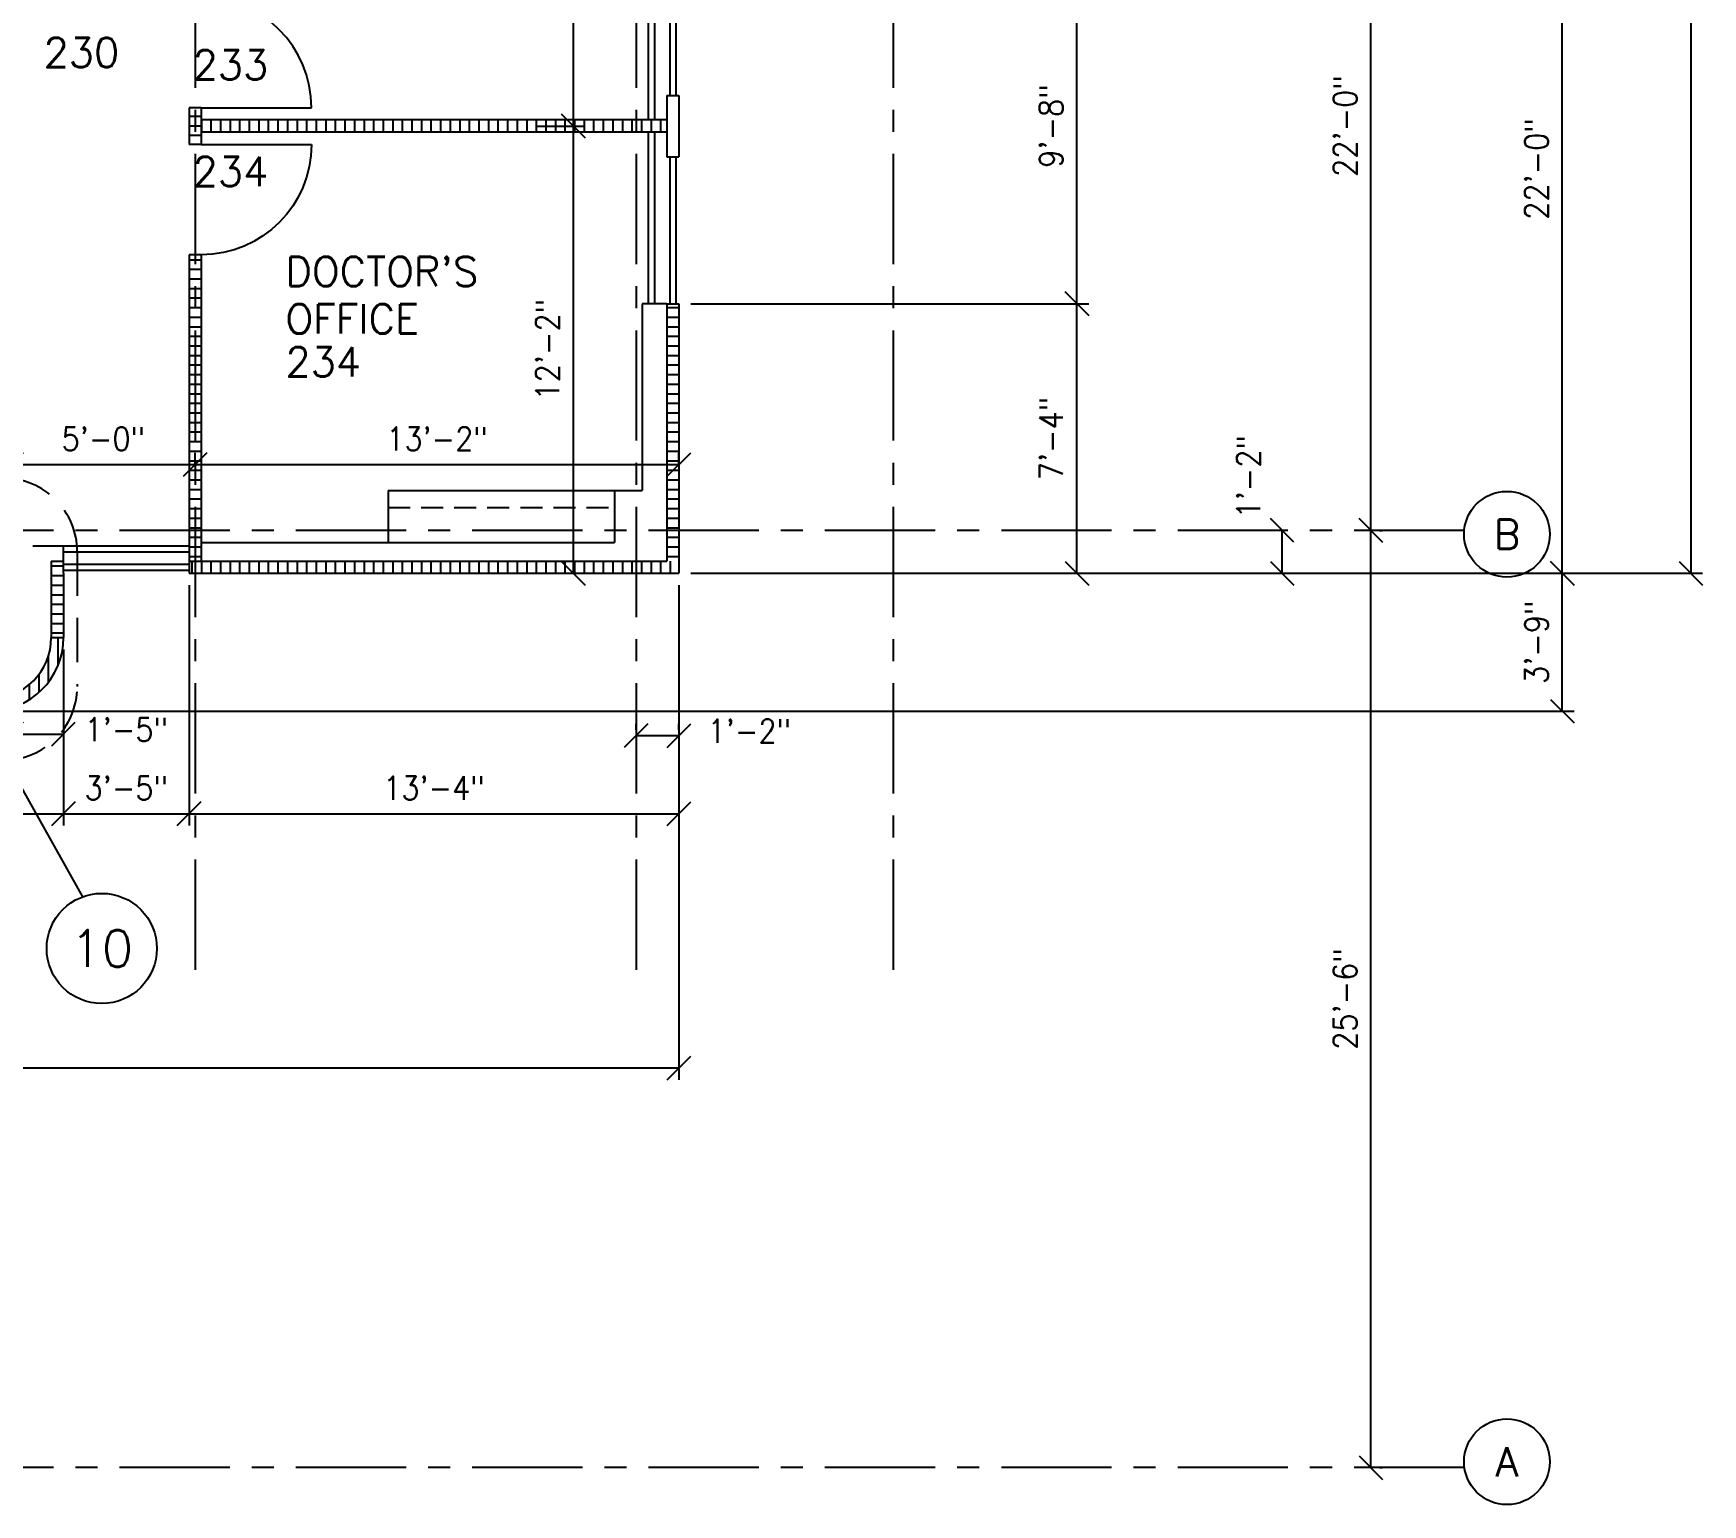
# Model space of a CAD drawing. Header units: inches. Extents: x 0 to 3828, y 0 to 2820.
# Drawn here: x 2318 to 2863, y 1156 to 1636 of the extents above; entities that cross this region are included whole.
import ezdxf
from ezdxf.enums import TextEntityAlignment as Align

# ---------------------------------------------------------------- set-up
doc = ezdxf.new("R2010")
doc.units = ezdxf.units.IN
doc.header["$LTSCALE"] = 28.8
doc.header["$MEASUREMENT"] = 0
for name, pattern in [('CENTER', [2, 1.25, -0.25, 0.25, -0.25]), ('DASHED', [0.75, 0.5, -0.25]), ('HIDDEN', [0.375, 0.25, -0.125])]:
    doc.linetypes.add(name, pattern=pattern)
for name, color, linetype in [('A-ANNO-DIMS', 1, 'Continuous'), ('A-ANNO-TEXT', 7, 'Continuous'), ('A-DOOR', 6, 'Continuous'), ('A-FLOR-FURN', 74, 'Continuous'), ('A-GLAZ', 5, 'Continuous'), ('A-GRID', 1, 'CENTER'), ('A-WALL', 4, 'Continuous'), ('A-WALL-PATT', 9, 'Continuous')]:
    doc.layers.add(name, color=color, linetype=linetype)
doc.styles.add('RS', font='romans.shx', dxfattribs={"width": 0.9})
doc.dimstyles.get("Standard").update_dxf_attribs({"dimtxt": 0.18, "dimasz": 0.18, "dimexe": 0.18, "dimexo": 0.0625, "dimgap": 0.09, "dimtad": 0, "dimtih": 1, "dimtoh": 1, "dimdec": 4, "dimzin": 0, "dimdsep": 46, "dimtxsty": 'Standard', "dimcen": 0.09, "dimadec": 0, "dimazin": 0, "dimtfac": 1, "dimtdec": 4, "dimtofl": 0, "dimtmove": 0, "dimatfit": 3, "dimfxl": 0, "dimtolj": 1, "dimtzin": 0, "dimarcsym": 0})
pattern_1 = [(90, (-655, -97), (-3.125, 7e-16), [])]
pattern_2 = [(0, (-655, -97), (1e-15, 3.125), [])]

# ---------------------------------------------------------------- blocks, each defined once
blk = doc.blocks.new('C012')
blk.add_line((0, 0), (-36, 0))
blk.add_arc((0, 0), 36, 180, 270)
blk = doc.blocks.new('C002')
blk.add_circle((0, 0), 18)
blk = doc.blocks.new('C001')
blk.add_circle((0, 0), 14)
blk = doc.blocks.new('_OBLIQUE')
at = {"color": 0, "linetype": 'ByBlock', "lineweight": -2}
blk.add_line((-0.5, -0.5), (0.5, 0.5), dxfattribs=at)
blk = doc.blocks.new('*D157')
at = {"layer": 'A-ANNO-DIMS', "color": 0}
for p, q in [((1989, 1456.16), (1989, 1294.66)), ((2529, 1456.16), (2529, 1294.66)), ((1989, 1298.5), (2529, 1298.5))]:
    blk.add_line(p, q, dxfattribs=at)
at = {"layer": 'Defpoints', "color": 0}
for p in [(1989, 1460), (2529, 1460), (2529, 1298.5)]:
    blk.add_point(p, dxfattribs=at)
at = {"layer": 'A-ANNO-DIMS', "color": 0, "xscale": 7.68, "yscale": 7.68, "zscale": 7.68, "rotation": 180}
blk.add_blockref('_OBLIQUE', (1989, 1298.5), dxfattribs=at)
at = {"layer": 'A-ANNO-DIMS', "color": 0, "xscale": 7.68, "yscale": 7.68, "zscale": 7.68}
blk.add_blockref('_OBLIQUE', (2529, 1298.5), dxfattribs=at)
at = {"layer": 'A-ANNO-DIMS', "color": 7, "insert": (2259, 1306.91), "char_height": 7.68, "attachment_point": 5, "style": 'RS'}
blk.add_mtext('\\A1;45\'-0"', dxfattribs=at)
blk = doc.blocks.new('*D200')
at = {"layer": 'A-ANNO-DIMS', "color": 0}
for p, q in [((2166, 1435.16), (2166, 1377.66)), ((2328, 1435.16), (2328, 1377.66)), ((2166, 1381.5), (2328, 1381.5))]:
    blk.add_line(p, q, dxfattribs=at)
at = {"layer": 'Defpoints', "color": 0}
for p in [(2166, 1439), (2328, 1439), (2328, 1381.5)]:
    blk.add_point(p, dxfattribs=at)
at = {"layer": 'A-ANNO-DIMS', "color": 0, "xscale": 7.68, "yscale": 7.68, "zscale": 7.68, "rotation": 180}
blk.add_blockref('_OBLIQUE', (2166, 1381.5), dxfattribs=at)
at = {"layer": 'A-ANNO-DIMS', "color": 0, "xscale": 7.68, "yscale": 7.68, "zscale": 7.68}
blk.add_blockref('_OBLIQUE', (2328, 1381.5), dxfattribs=at)
at = {"layer": 'A-ANNO-DIMS', "color": 7, "insert": (2247, 1389.91), "char_height": 7.68, "attachment_point": 5, "style": 'RS'}
blk.add_mtext('\\A1;13\'-4"', dxfattribs=at)
blk = doc.blocks.new('*D201')
at = {"layer": 'A-ANNO-DIMS', "color": 0}
for p, q in [((2369, 1456.16), (2369, 1377.66)), ((2328, 1435.16), (2328, 1377.66)), ((2328, 1381.5), (2369, 1381.5))]:
    blk.add_line(p, q, dxfattribs=at)
at = {"layer": 'Defpoints', "color": 0}
for p in [(2369, 1460), (2328, 1439), (2369, 1381.5)]:
    blk.add_point(p, dxfattribs=at)
at = {"layer": 'A-ANNO-DIMS', "color": 0, "xscale": 7.68, "yscale": 7.68, "zscale": 7.68, "rotation": 180}
blk.add_blockref('_OBLIQUE', (2328, 1381.5), dxfattribs=at)
at = {"layer": 'A-ANNO-DIMS', "color": 0, "xscale": 7.68, "yscale": 7.68, "zscale": 7.68}
blk.add_blockref('_OBLIQUE', (2369, 1381.5), dxfattribs=at)
at = {"layer": 'A-ANNO-DIMS', "color": 7, "insert": (2348.5, 1389.91), "char_height": 7.68, "attachment_point": 5, "style": 'RS'}
blk.add_mtext('\\A1;3\'-5"', dxfattribs=at)
blk = doc.blocks.new('*D202')
at = {"layer": 'A-ANNO-DIMS', "color": 0}
for p, q in [((2369, 1456.16), (2369, 1377.66)), ((2369, 1381.5), (2529, 1381.5)), ((2529, 1380.16), (2529, 1377.66))]:
    blk.add_line(p, q, dxfattribs=at)
at = {"layer": 'Defpoints', "color": 0}
for p in [(2369, 1460), (2529, 1384), (2529, 1381.5)]:
    blk.add_point(p, dxfattribs=at)
at = {"layer": 'A-ANNO-DIMS', "color": 0, "xscale": 7.68, "yscale": 7.68, "zscale": 7.68, "rotation": 180}
blk.add_blockref('_OBLIQUE', (2369, 1381.5), dxfattribs=at)
at = {"layer": 'A-ANNO-DIMS', "color": 0, "xscale": 7.68, "yscale": 7.68, "zscale": 7.68}
blk.add_blockref('_OBLIQUE', (2529, 1381.5), dxfattribs=at)
at = {"layer": 'A-ANNO-DIMS', "color": 7, "insert": (2449, 1389.91), "char_height": 7.68, "attachment_point": 5, "style": 'RS'}
blk.add_mtext('\\A1;13\'-4"', dxfattribs=at)
blk = doc.blocks.new('*D203')
at = {"layer": 'A-ANNO-DIMS', "color": 0}
blk.add_line((2311, 1407.5), (2328, 1407.5), dxfattribs=at)
at = {"layer": 'Defpoints', "color": 0}
for p in [(2311, 1407.5), (2328, 1407.5), (2328, 1407.5)]:
    blk.add_point(p, dxfattribs=at)
at = {"layer": 'A-ANNO-DIMS', "color": 0, "xscale": 7.68, "yscale": 7.68, "zscale": 7.68, "rotation": 180}
blk.add_blockref('_OBLIQUE', (2311, 1407.5), dxfattribs=at)
at = {"layer": 'A-ANNO-DIMS', "color": 0, "xscale": 7.68, "yscale": 7.68, "zscale": 7.68}
blk.add_blockref('_OBLIQUE', (2328, 1407.5), dxfattribs=at)
at = {"layer": 'A-ANNO-DIMS', "color": 7, "insert": (2348.5, 1409), "char_height": 7.68, "attachment_point": 5, "style": 'RS'}
blk.add_mtext('\\A1;1\'-5"', dxfattribs=at)
blk = doc.blocks.new('*D204')
at = {"layer": 'A-ANNO-DIMS', "color": 0}
for p, q in [((2515, 1408.84), (2515, 1410.84)), ((2515, 1407), (2529, 1407)), ((2529, 1408.84), (2529, 1410.84))]:
    blk.add_line(p, q, dxfattribs=at)
at = {"layer": 'Defpoints', "color": 0}
for p in [(2529, 1407), (2515, 1405), (2529, 1405)]:
    blk.add_point(p, dxfattribs=at)
at = {"layer": 'A-ANNO-DIMS', "color": 0, "xscale": 7.68, "yscale": 7.68, "zscale": 7.68, "rotation": 180}
blk.add_blockref('_OBLIQUE', (2515, 1407), dxfattribs=at)
at = {"layer": 'A-ANNO-DIMS', "color": 0, "xscale": 7.68, "yscale": 7.68, "zscale": 7.68}
blk.add_blockref('_OBLIQUE', (2529, 1407), dxfattribs=at)
at = {"layer": 'A-ANNO-DIMS', "color": 7, "insert": (2552, 1408.5), "char_height": 7.68, "attachment_point": 5, "style": 'RS'}
blk.add_mtext('\\A1;1\'-2"', dxfattribs=at)
blk = doc.blocks.new('*D205')
at = {"layer": 'A-ANNO-DIMS', "color": 0}
for p, q in [((2755, 1168), (2755, 1474)), ((2757.84, 1474), (2758.84, 1474)), ((2757.84, 1168), (2758.84, 1168))]:
    blk.add_line(p, q, dxfattribs=at)
at = {"layer": 'Defpoints', "color": 0}
for p in [(2754, 1474), (2755, 1474), (2754, 1168)]:
    blk.add_point(p, dxfattribs=at)
at = {"layer": 'A-ANNO-DIMS', "color": 0, "xscale": 7.68, "yscale": 7.68, "zscale": 7.68}
for p, rotation in [((2755, 1474), 90), ((2755, 1168), 270)]:
    blk.add_blockref('_OBLIQUE', p, dxfattribs=dict(at, rotation=rotation))
at = {"layer": 'A-ANNO-DIMS', "color": 7, "insert": (2746.59, 1321), "char_height": 7.68, "attachment_point": 5, "rotation": 90, "style": 'RS'}
blk.add_mtext('\\A1;25\'-6"', dxfattribs=at)
blk = doc.blocks.new('*D206')
at = {"layer": 'A-ANNO-DIMS', "color": 0}
for p, q in [((2755, 1474), (2755, 1738)), ((2757.84, 1474), (2758.84, 1474))]:
    blk.add_line(p, q, dxfattribs=at)
at = {"layer": 'Defpoints', "color": 0}
for p in [(2755, 1738), (2755, 1738), (2754, 1474)]:
    blk.add_point(p, dxfattribs=at)
at = {"layer": 'A-ANNO-DIMS', "color": 0, "xscale": 7.68, "yscale": 7.68, "zscale": 7.68}
for p, rotation in [((2755, 1738), 90), ((2755, 1474), 270)]:
    blk.add_blockref('_OBLIQUE', p, dxfattribs=dict(at, rotation=rotation))
at = {"layer": 'A-ANNO-DIMS', "color": 7, "insert": (2746.59, 1606), "char_height": 7.68, "attachment_point": 5, "rotation": 90, "style": 'RS'}
blk.add_mtext('\\A1;22\'-0"', dxfattribs=at)
blk = doc.blocks.new('*D189')
at = {"layer": 'A-ANNO-DIMS', "color": 0}
for p, q in [((2532.84, 2328), (2863.34, 2328)), ((2859.5, 2328), (2859.5, 1460)), ((2532.84, 1460), (2863.34, 1460))]:
    blk.add_line(p, q, dxfattribs=at)
at = {"layer": 'Defpoints', "color": 0}
for p in [(2529, 2328), (2529, 1460), (2859.5, 1460)]:
    blk.add_point(p, dxfattribs=at)
at = {"layer": 'A-ANNO-DIMS', "color": 0, "xscale": 7.68, "yscale": 7.68, "zscale": 7.68}
for p, rotation in [((2859.5, 2328), 90), ((2859.5, 1460), 270)]:
    blk.add_blockref('_OBLIQUE', p, dxfattribs=dict(at, rotation=rotation))
at = {"layer": 'A-ANNO-DIMS', "color": 7, "insert": (2851.09, 1894), "char_height": 7.68, "attachment_point": 5, "rotation": 90, "style": 'RS'}
blk.add_mtext('\\A1;72\'-4"', dxfattribs=at)
blk = doc.blocks.new('*D190')
at = {"layer": 'A-ANNO-DIMS', "color": 0}
for p, q in [((2817.5, 1415), (2817.5, 1460)), ((2307.84, 1415), (2821.34, 1415))]:
    blk.add_line(p, q, dxfattribs=at)
at = {"layer": 'Defpoints', "color": 0}
for p in [(2817.5, 1460), (2817.5, 1460), (2304, 1415)]:
    blk.add_point(p, dxfattribs=at)
at = {"layer": 'A-ANNO-DIMS', "color": 0, "xscale": 7.68, "yscale": 7.68, "zscale": 7.68}
for p, rotation in [((2817.5, 1460), 90), ((2817.5, 1415), 270)]:
    blk.add_blockref('_OBLIQUE', p, dxfattribs=dict(at, rotation=rotation))
at = {"layer": 'A-ANNO-DIMS', "color": 7, "insert": (2809.09, 1437.5), "char_height": 7.68, "attachment_point": 5, "rotation": 90, "style": 'RS'}
blk.add_mtext('\\A1;3\'-9"', dxfattribs=at)
blk = doc.blocks.new('*D191')
at = {"layer": 'A-ANNO-DIMS', "color": 0}
for p, q in [((2596.84, 1724), (2821.34, 1724)), ((2817.5, 1460), (2817.5, 1724))]:
    blk.add_line(p, q, dxfattribs=at)
at = {"layer": 'Defpoints', "color": 0}
for p in [(2593, 1724), (2817.5, 1724), (2817.5, 1460)]:
    blk.add_point(p, dxfattribs=at)
at = {"layer": 'A-ANNO-DIMS', "color": 0, "xscale": 7.68, "yscale": 7.68, "zscale": 7.68}
for p, rotation in [((2817.5, 1724), 90), ((2817.5, 1460), 270)]:
    blk.add_blockref('_OBLIQUE', p, dxfattribs=dict(at, rotation=rotation))
at = {"layer": 'A-ANNO-DIMS', "color": 7, "insert": (2809.09, 1592), "char_height": 7.68, "attachment_point": 5, "rotation": 90, "style": 'RS'}
blk.add_mtext('\\A1;22\'-0"', dxfattribs=at)
blk = doc.blocks.new('*D21')
at = {"layer": 'A-ANNO-DIMS', "color": 0}
blk.add_line((2726, 1460), (2726, 1474), dxfattribs=at)
at = {"layer": 'Defpoints', "color": 0}
for p in [(2726, 1474), (2726, 1474), (2726, 1460)]:
    blk.add_point(p, dxfattribs=at)
at = {"layer": 'A-ANNO-DIMS', "color": 0, "xscale": 7.68, "yscale": 7.68, "zscale": 7.68}
for p, rotation in [((2726, 1474), 90), ((2726, 1460), 270)]:
    blk.add_blockref('_OBLIQUE', p, dxfattribs=dict(at, rotation=rotation))
at = {"layer": 'A-ANNO-DIMS', "color": 7, "insert": (2715, 1491.5), "char_height": 7.68, "attachment_point": 5, "rotation": 90, "style": 'RS'}
blk.add_mtext('\\A1;1\'-2"', dxfattribs=at)
blk = doc.blocks.new('*D195')
at = {"layer": 'A-ANNO-DIMS', "color": 0}
for p, q in [((2532.84, 1548), (2662.84, 1548)), ((2659, 1460), (2659, 1548))]:
    blk.add_line(p, q, dxfattribs=at)
at = {"layer": 'Defpoints', "color": 0}
for p in [(2529, 1548), (2659, 1548), (2659, 1460)]:
    blk.add_point(p, dxfattribs=at)
at = {"layer": 'A-ANNO-DIMS', "color": 0, "xscale": 7.68, "yscale": 7.68, "zscale": 7.68}
for p, rotation in [((2659, 1548), 90), ((2659, 1460), 270)]:
    blk.add_blockref('_OBLIQUE', p, dxfattribs=dict(at, rotation=rotation))
at = {"layer": 'A-ANNO-DIMS', "color": 7, "insert": (2650.59, 1504), "char_height": 7.68, "attachment_point": 5, "rotation": 90, "style": 'RS'}
blk.add_mtext('\\A1;7\'-4"', dxfattribs=at)
blk = doc.blocks.new('*D196')
at = {"layer": 'A-ANNO-DIMS', "color": 0}
for p, q in [((2532.84, 1664), (2662.84, 1664)), ((2659, 1548), (2659, 1664)), ((2532.84, 1548), (2662.84, 1548))]:
    blk.add_line(p, q, dxfattribs=at)
at = {"layer": 'Defpoints', "color": 0}
for p in [(2529, 1664), (2659, 1664), (2529, 1548)]:
    blk.add_point(p, dxfattribs=at)
at = {"layer": 'A-ANNO-DIMS', "color": 0, "xscale": 7.68, "yscale": 7.68, "zscale": 7.68}
for p, rotation in [((2659, 1664), 90), ((2659, 1548), 270)]:
    blk.add_blockref('_OBLIQUE', p, dxfattribs=dict(at, rotation=rotation))
at = {"layer": 'A-ANNO-DIMS', "color": 7, "insert": (2650.59, 1606), "char_height": 7.68, "attachment_point": 5, "rotation": 90, "style": 'RS'}
blk.add_mtext('\\A1;9\'-8"', dxfattribs=at)
blk = doc.blocks.new('*D286')
at = {"layer": 'A-ANNO-DIMS', "color": 0}
for p, q in [((2490.34, 1738), (2498.34, 1738)), ((2494.5, 1738), (2494.5, 1606)), ((2482.34, 1606), (2498.34, 1606))]:
    blk.add_line(p, q, dxfattribs=at)
at = {"layer": 'Defpoints', "color": 0}
for p in [(2486.5, 1738), (2478.5, 1606), (2494.5, 1606)]:
    blk.add_point(p, dxfattribs=at)
at = {"layer": 'A-ANNO-DIMS', "color": 0, "xscale": 7.68, "yscale": 7.68, "zscale": 7.68}
for p, rotation in [((2494.5, 1738), 90), ((2494.5, 1606), 270)]:
    blk.add_blockref('_OBLIQUE', p, dxfattribs=dict(at, rotation=rotation))
at = {"layer": 'A-ANNO-DIMS', "color": 7, "insert": (2486.09, 1672), "char_height": 7.68, "attachment_point": 5, "rotation": 90, "style": 'RS'}
blk.add_mtext('\\A1;11\'-0"', dxfattribs=at)
blk = doc.blocks.new('*D287')
at = {"layer": 'A-ANNO-DIMS', "color": 0}
for p, q in [((2482.34, 1606), (2498.34, 1606)), ((2494.5, 1606), (2494.5, 1460)), ((2489.84, 1460), (2498.34, 1460))]:
    blk.add_line(p, q, dxfattribs=at)
at = {"layer": 'Defpoints', "color": 0}
for p in [(2478.5, 1606), (2486, 1460), (2494.5, 1460)]:
    blk.add_point(p, dxfattribs=at)
at = {"layer": 'A-ANNO-DIMS', "color": 0, "xscale": 7.68, "yscale": 7.68, "zscale": 7.68}
for p, rotation in [((2494.5, 1606), 90), ((2494.5, 1460), 270)]:
    blk.add_blockref('_OBLIQUE', p, dxfattribs=dict(at, rotation=rotation))
at = {"layer": 'A-ANNO-DIMS', "color": 7, "insert": (2486.09, 1533), "char_height": 7.68, "attachment_point": 5, "rotation": 90, "style": 'RS'}
blk.add_mtext('\\A1;12\'-2"', dxfattribs=at)
blk = doc.blocks.new('*D291')
at = {"layer": 'A-ANNO-DIMS', "color": 0}
for p, q in [((2311, 1494.34), (2311, 1499.34)), ((2371, 1495.34), (2371, 1499.34)), ((2311, 1495.5), (2371, 1495.5))]:
    blk.add_line(p, q, dxfattribs=at)
at = {"layer": 'Defpoints', "color": 0}
for p in [(2371, 1495.5), (2311, 1490.5), (2371, 1491.5)]:
    blk.add_point(p, dxfattribs=at)
at = {"layer": 'A-ANNO-DIMS', "color": 0, "xscale": 7.68, "yscale": 7.68, "zscale": 7.68, "rotation": 180}
blk.add_blockref('_OBLIQUE', (2311, 1495.5), dxfattribs=at)
at = {"layer": 'A-ANNO-DIMS', "color": 0, "xscale": 7.68, "yscale": 7.68, "zscale": 7.68}
blk.add_blockref('_OBLIQUE', (2371, 1495.5), dxfattribs=at)
at = {"layer": 'A-ANNO-DIMS', "color": 7, "insert": (2341, 1503.91), "char_height": 7.68, "attachment_point": 5, "style": 'RS'}
blk.add_mtext('\\A1;5\'-0"', dxfattribs=at)
blk = doc.blocks.new('*D292')
at = {"layer": 'A-ANNO-DIMS', "color": 0}
for p, q in [((2371, 1495.34), (2371, 1499.34)), ((2529, 1495.34), (2529, 1499.34)), ((2371, 1495.5), (2529, 1495.5))]:
    blk.add_line(p, q, dxfattribs=at)
at = {"layer": 'Defpoints', "color": 0}
for p in [(2529, 1495.5), (2371, 1491.5), (2529, 1491.5)]:
    blk.add_point(p, dxfattribs=at)
at = {"layer": 'A-ANNO-DIMS', "color": 0, "xscale": 7.68, "yscale": 7.68, "zscale": 7.68, "rotation": 180}
blk.add_blockref('_OBLIQUE', (2371, 1495.5), dxfattribs=at)
at = {"layer": 'A-ANNO-DIMS', "color": 0, "xscale": 7.68, "yscale": 7.68, "zscale": 7.68}
blk.add_blockref('_OBLIQUE', (2529, 1495.5), dxfattribs=at)
at = {"layer": 'A-ANNO-DIMS', "color": 7, "insert": (2450, 1503.91), "char_height": 7.68, "attachment_point": 5, "style": 'RS'}
blk.add_mtext('\\A1;13\'-2"', dxfattribs=at)

msp = doc.modelspace()

# ---------------------------------------------------------------- hatches: boundary and pattern name
at = {"layer": 'A-WALL-PATT'}
h = msp.add_hatch(dxfattribs=at)
h.set_pattern_fill('ANSI31', color=256, scale=25, angle=315, style=0)
h.set_pattern_definition(pattern_2)
h.paths.add_polyline_path([(2373, 1564), (2369, 1564), (2369, 1464), (2373, 1464)])
h.paths.add_polyline_path([(2373, 1612), (2369, 1612), (2369, 1600), (2373, 1600)])
h = msp.add_hatch(dxfattribs=at)
h.set_pattern_fill('ANSI31', color=256, scale=25, angle=45, style=0)
h.set_pattern_definition(pattern_1)
h.paths.add_polyline_path([(2525, 1608), (2373, 1608), (2373, 1604), (2525, 1604)])
h = msp.add_hatch(dxfattribs=at)
h.set_pattern_fill('ANSI31', color=256, scale=25, angle=315, style=0)
h.set_pattern_definition(pattern_2)
h.paths.add_polyline_path([(2529, 1548), (2525, 1548), (2525, 1464), (2529, 1464)])
h = msp.add_hatch(dxfattribs=at)
h.set_pattern_fill('ANSI31', color=256, scale=25, angle=315, style=0)
h.set_pattern_definition(pattern_2)
h.paths.add_polyline_path([(2328, 1460), (2328, 1464), (2324, 1464), (2324, 1439), (2328, 1439)])
h = msp.add_hatch(dxfattribs=at)
h.set_pattern_fill('ANSI31', color=256, scale=25, angle=45, style=0)
h.set_pattern_definition(pattern_1)
h.paths.add_polyline_path([(2529, 1464), (2369, 1464), (2369, 1460), (2529, 1460)])
h = msp.add_hatch(dxfattribs=at)
h.set_pattern_fill('ANSI31', color=256, scale=25, angle=45, style=0)
h.set_pattern_definition(pattern_1)
h.paths.add_polyline_path([(2328, 1439), (2324, 1439, -0.414213562), (2304, 1419), (2190, 1419, -0.414213562), (2170, 1439), (2166, 1439, 0.414213562), (2190, 1415), (2304, 1415, 0.414213562)])

# ---------------------------------------------------------------- linework, layer by layer
at = {"layer": 'A-ANNO-TEXT'}
msp.add_line((2278.20272, 1454.13075), (2334.25256, 1354.38104), dxfattribs=at)
at = {"layer": 'A-ANNO-TEXT', "linetype": 'DASHED'}
msp.add_lwpolyline([(2173, 1491), (2308.5, 1491, -0.414213562), (2332.5, 1467), (2332.5, 1423, -0.414213562), (2308.5, 1399), (2173, 1399, -0.414213562), (2149, 1423), (2149, 1467, -0.414213562)], format="xyb", close=True, dxfattribs=at)
at = {"layer": 'A-FLOR-FURN'}
for q in [(2434, 1470), (2508, 1487)]:
    msp.add_line((2434, 1487), q, dxfattribs=at)
at = {"layer": 'A-FLOR-FURN', "linetype": 'HIDDEN'}
msp.add_line((2434, 1481.5), (2508, 1481.5), dxfattribs=at)
at = {"layer": 'A-GLAZ'}
for p, q in [((2519, 1664), (2519, 1608)), ((2521, 1664), (2521, 1608)), ((2526, 1664), (2526, 1616)), ((2528, 1664), (2528, 1616)), ((2519, 1604), (2519, 1548)), ((2521, 1604), (2521, 1548)), ((2526, 1596), (2526, 1548)), ((2528, 1596), (2528, 1548)), ((2328, 1469), (2369, 1469)), ((2328, 1467), (2369, 1467)), ((2328, 1463), (2369, 1463)), ((2328, 1461), (2369, 1461))]:
    msp.add_line(p, q, dxfattribs=at)
at = {"layer": 'A-GRID'}
for p, q in [((2371, 2518.5), (2371, 1325.5)), ((2515, 2518.5), (2515, 1325.5)), ((2599, 2518.5), (2599, 1325.5)), ((2785.5, 1474), (135.5, 1474)), ((2785.5, 1168), (135.5, 1168))]:
    msp.add_line(p, q, dxfattribs=at)
at = {"layer": 'A-WALL'}
for p, q in [((2525, 1616), (2525, 1596)), ((2525, 1616), (2529, 1616)), ((2529, 1616), (2529, 1596)), ((2369, 1612), (2369, 1600)), ((2373, 1612), (2369, 1612)), ((2373, 1612), (2373, 1600)), ((2525, 1608), (2373, 1608)), ((2525, 1604), (2373, 1604)), ((2373, 1600), (2369, 1600)), ((2525, 1596), (2529, 1596)), ((2369, 1564), (2369, 1460)), ((2373, 1564), (2369, 1564)), ((2373, 1564), (2373, 1464)), ((2517, 1548), (2517, 1487)), ((2525, 1548), (2517, 1548)), ((2525, 1548), (2525, 1464)), ((2525, 1548), (2529, 1548)), ((2529, 1548), (2529, 1460)), ((2508, 1487), (2508, 1470)), ((2508, 1487), (2517, 1487)), ((2318, 1469), (2328, 1469)), ((2328, 1464), (2328, 1469)), ((2373, 1470), (2508, 1470)), ((2324, 1464), (2328, 1464)), ((2324, 1464), (2324, 1439)), ((2328, 1460), (2328, 1464)), ((2369, 1464), (2525, 1464)), ((2328, 1460), (2328, 1439)), ((2369, 1460), (2529, 1460))]:
    msp.add_line(p, q, dxfattribs=at)
for radius in [20, 24]:
    msp.add_arc((2304, 1439), radius, 270, 0, dxfattribs=at)
at = {"layer": 'A-WALL-PATT'}
msp.add_line((2324, 1439), (2328, 1439), dxfattribs=at)

# ---------------------------------------------------------------- block references
at = {"layer": 'A-ANNO-TEXT'}
for name, p in [('C001', (2799.4425, 1472.7325)), ('C002', (2340.5, 1337.5)), ('C001', (2799.4425, 1169.93128))]:
    msp.add_blockref(name, p, dxfattribs=at)
at = {"layer": 'A-DOOR', "rotation": 180}
msp.add_blockref('C012', (2373, 1612), dxfattribs=at)
at = {"layer": 'A-DOOR', "xscale": -1}
msp.add_blockref('C012', (2373, 1600), dxfattribs=at)

# ---------------------------------------------------------------- texts
at = {"layer": 'A-ANNO-TEXT', "style": 'RS'}
for s, p in [('230', (2321.5, 1625.21094)), ('233', (2370.18524, 1621.19379)), ('234', (2370.18524, 1586.39876)), ("DOCTOR'S", (2400.48802, 1553.73576)), ('OFFICE', (2400.48802, 1538.23576)), ('234', (2400.48802, 1524.23576))]:
    msp.add_text(s, height=9.6, dxfattribs=at).set_placement(p)
for s, height, p in [('B', 9.6, (2799.4425, 1472.7325)), ('10', 12, (2340.5, 1337.5)), ('A', 9.6, (2799.4425, 1169.93128))]:
    msp.add_text(s, height=height, dxfattribs=at).set_placement(p, align=Align.MIDDLE)

# ---------------------------------------------------------------- dimensions: what is measured, and where the dimension line sits
at = {"layer": 'A-ANNO-DIMS'}
for base, p1, p2, picture, middle in [((2859.5, 1460), (2529, 2328), (2529, 1460), '*D189', (2851.08857, 1894)), ((2494.5, 1606), (2486.5, 1738), (2478.5, 1606), '*D286', (2486.08857, 1672)), ((2755, 1738), (2754, 1474), (2755, 1738), '*D206', (2746.58857, 1606)), ((2817.5, 1724), (2817.5, 1460), (2593, 1724), '*D191', (2809.08857, 1592)), ((2659, 1664), (2529, 1548), (2529, 1664), '*D196', (2650.58857, 1606)), ((2494.5, 1460), (2478.5, 1606), (2486, 1460), '*D287', (2486.08857, 1533)), ((2659, 1548), (2659, 1460), (2529, 1548), '*D195', (2650.58857, 1504)), ((2755, 1474), (2754, 1168), (2754, 1474), '*D205', (2746.58857, 1321)), ((2817.5, 1460), (2304, 1415), (2817.5, 1460), '*D190', (2809.08857, 1437.5))]:
    dim = msp.add_linear_dim(base=base, p1=p1, p2=p2, angle=90, dimstyle='Standard', override={"dimscale": 96, "dimtxt": 0.08, "dimasz": 0.08, "dimexe": 0.04, "dimexo": 0.04, "dimgap": 0.04, "dimtad": 1, "dimtih": 0, "dimtoh": 0, "dimzin": 3, "dimlunit": 4, "dimtxsty": 'RS', "dimblk": 'OBLIQUE', "dimclrt": 7, "dimtofl": 1, "dimtmove": 2}, dxfattribs=at)
    dim.commit()
    dim.dimension.update_dxf_attribs({"geometry": picture, "text_midpoint": middle})
for base, p1, p2, picture, middle in [((2371, 1495.5), (2311, 1490.5), (2371, 1491.5), '*D291', (2341, 1503.91143)), ((2529, 1495.5), (2371, 1491.5), (2529, 1491.5), '*D292', (2450, 1503.91143)), ((2529, 1298.5), (1989, 1460), (2529, 1460), '*D157', (2259, 1306.91143)), ((2369, 1381.5), (2328, 1439), (2369, 1460), '*D201', (2348.5, 1389.91143))]:
    dim = msp.add_linear_dim(base=base, p1=p1, p2=p2, dimstyle='Standard', override={"dimscale": 96, "dimtxt": 0.08, "dimasz": 0.08, "dimexe": 0.04, "dimexo": 0.04, "dimgap": 0.04, "dimtad": 1, "dimtih": 0, "dimtoh": 0, "dimzin": 3, "dimlunit": 4, "dimtxsty": 'RS', "dimblk": 'OBLIQUE', "dimclrt": 7, "dimtofl": 1, "dimtmove": 2}, dxfattribs=at)
    dim.commit()
    dim.dimension.update_dxf_attribs({"geometry": picture, "text_midpoint": middle})
dim = msp.add_linear_dim(base=(2726, 1474), p1=(2726, 1460), p2=(2726, 1474), angle=90, dimstyle='Standard', override={"dimscale": 96, "dimtxt": 0.08, "dimasz": 0.08, "dimexe": 0.04, "dimexo": 0.04, "dimgap": 0.04, "dimtad": 1, "dimtih": 0, "dimtoh": 0, "dimzin": 3, "dimlunit": 4, "dimtxsty": 'RS', "dimblk": 'OBLIQUE', "dimclrt": 7, "dimtofl": 1, "dimtmove": 2}, dxfattribs=at)
dim.commit()
dim.dimension.update_dxf_attribs({"geometry": '*D21', "text_midpoint": (2715, 1491.5), "dimtype": 160})
for base, p1, p2, picture, middle in [((2529, 1381.5), (2369, 1460), (2529, 1384), '*D202', (2449, 1389.91143)), ((2328, 1381.5), (2166, 1439), (2328, 1439), '*D200', (2247, 1389.91143))]:
    dim = msp.add_linear_dim(base=base, p1=p1, p2=p2, text='13\'-4"', dimstyle='Standard', override={"dimscale": 96, "dimtxt": 0.08, "dimasz": 0.08, "dimexe": 0.04, "dimexo": 0.04, "dimgap": 0.04, "dimtad": 1, "dimtih": 0, "dimtoh": 0, "dimzin": 3, "dimlunit": 4, "dimtxsty": 'RS', "dimblk": 'OBLIQUE', "dimclrt": 7, "dimtofl": 1, "dimtmove": 2}, dxfattribs=at)
    dim.commit()
    dim.dimension.update_dxf_attribs({"geometry": picture, "text_midpoint": middle})
for base, p1, p2, picture, middle in [((2328, 1407.5), (2311, 1407.5), (2328, 1407.5), '*D203', (2348.5, 1409)), ((2529, 1407), (2515, 1405), (2529, 1405), '*D204', (2552, 1408.5))]:
    dim = msp.add_linear_dim(base=base, p1=p1, p2=p2, dimstyle='Standard', override={"dimscale": 96, "dimtxt": 0.08, "dimasz": 0.08, "dimexe": 0.04, "dimexo": 0.04, "dimgap": 0.04, "dimtad": 1, "dimtih": 0, "dimtoh": 0, "dimzin": 3, "dimlunit": 4, "dimtxsty": 'RS', "dimblk": 'OBLIQUE', "dimclrt": 7, "dimtofl": 1, "dimtmove": 2}, dxfattribs=at)
    dim.commit()
    dim.dimension.update_dxf_attribs({"geometry": picture, "text_midpoint": middle, "dimtype": 160})

doc.saveas('drawing.dxf')
